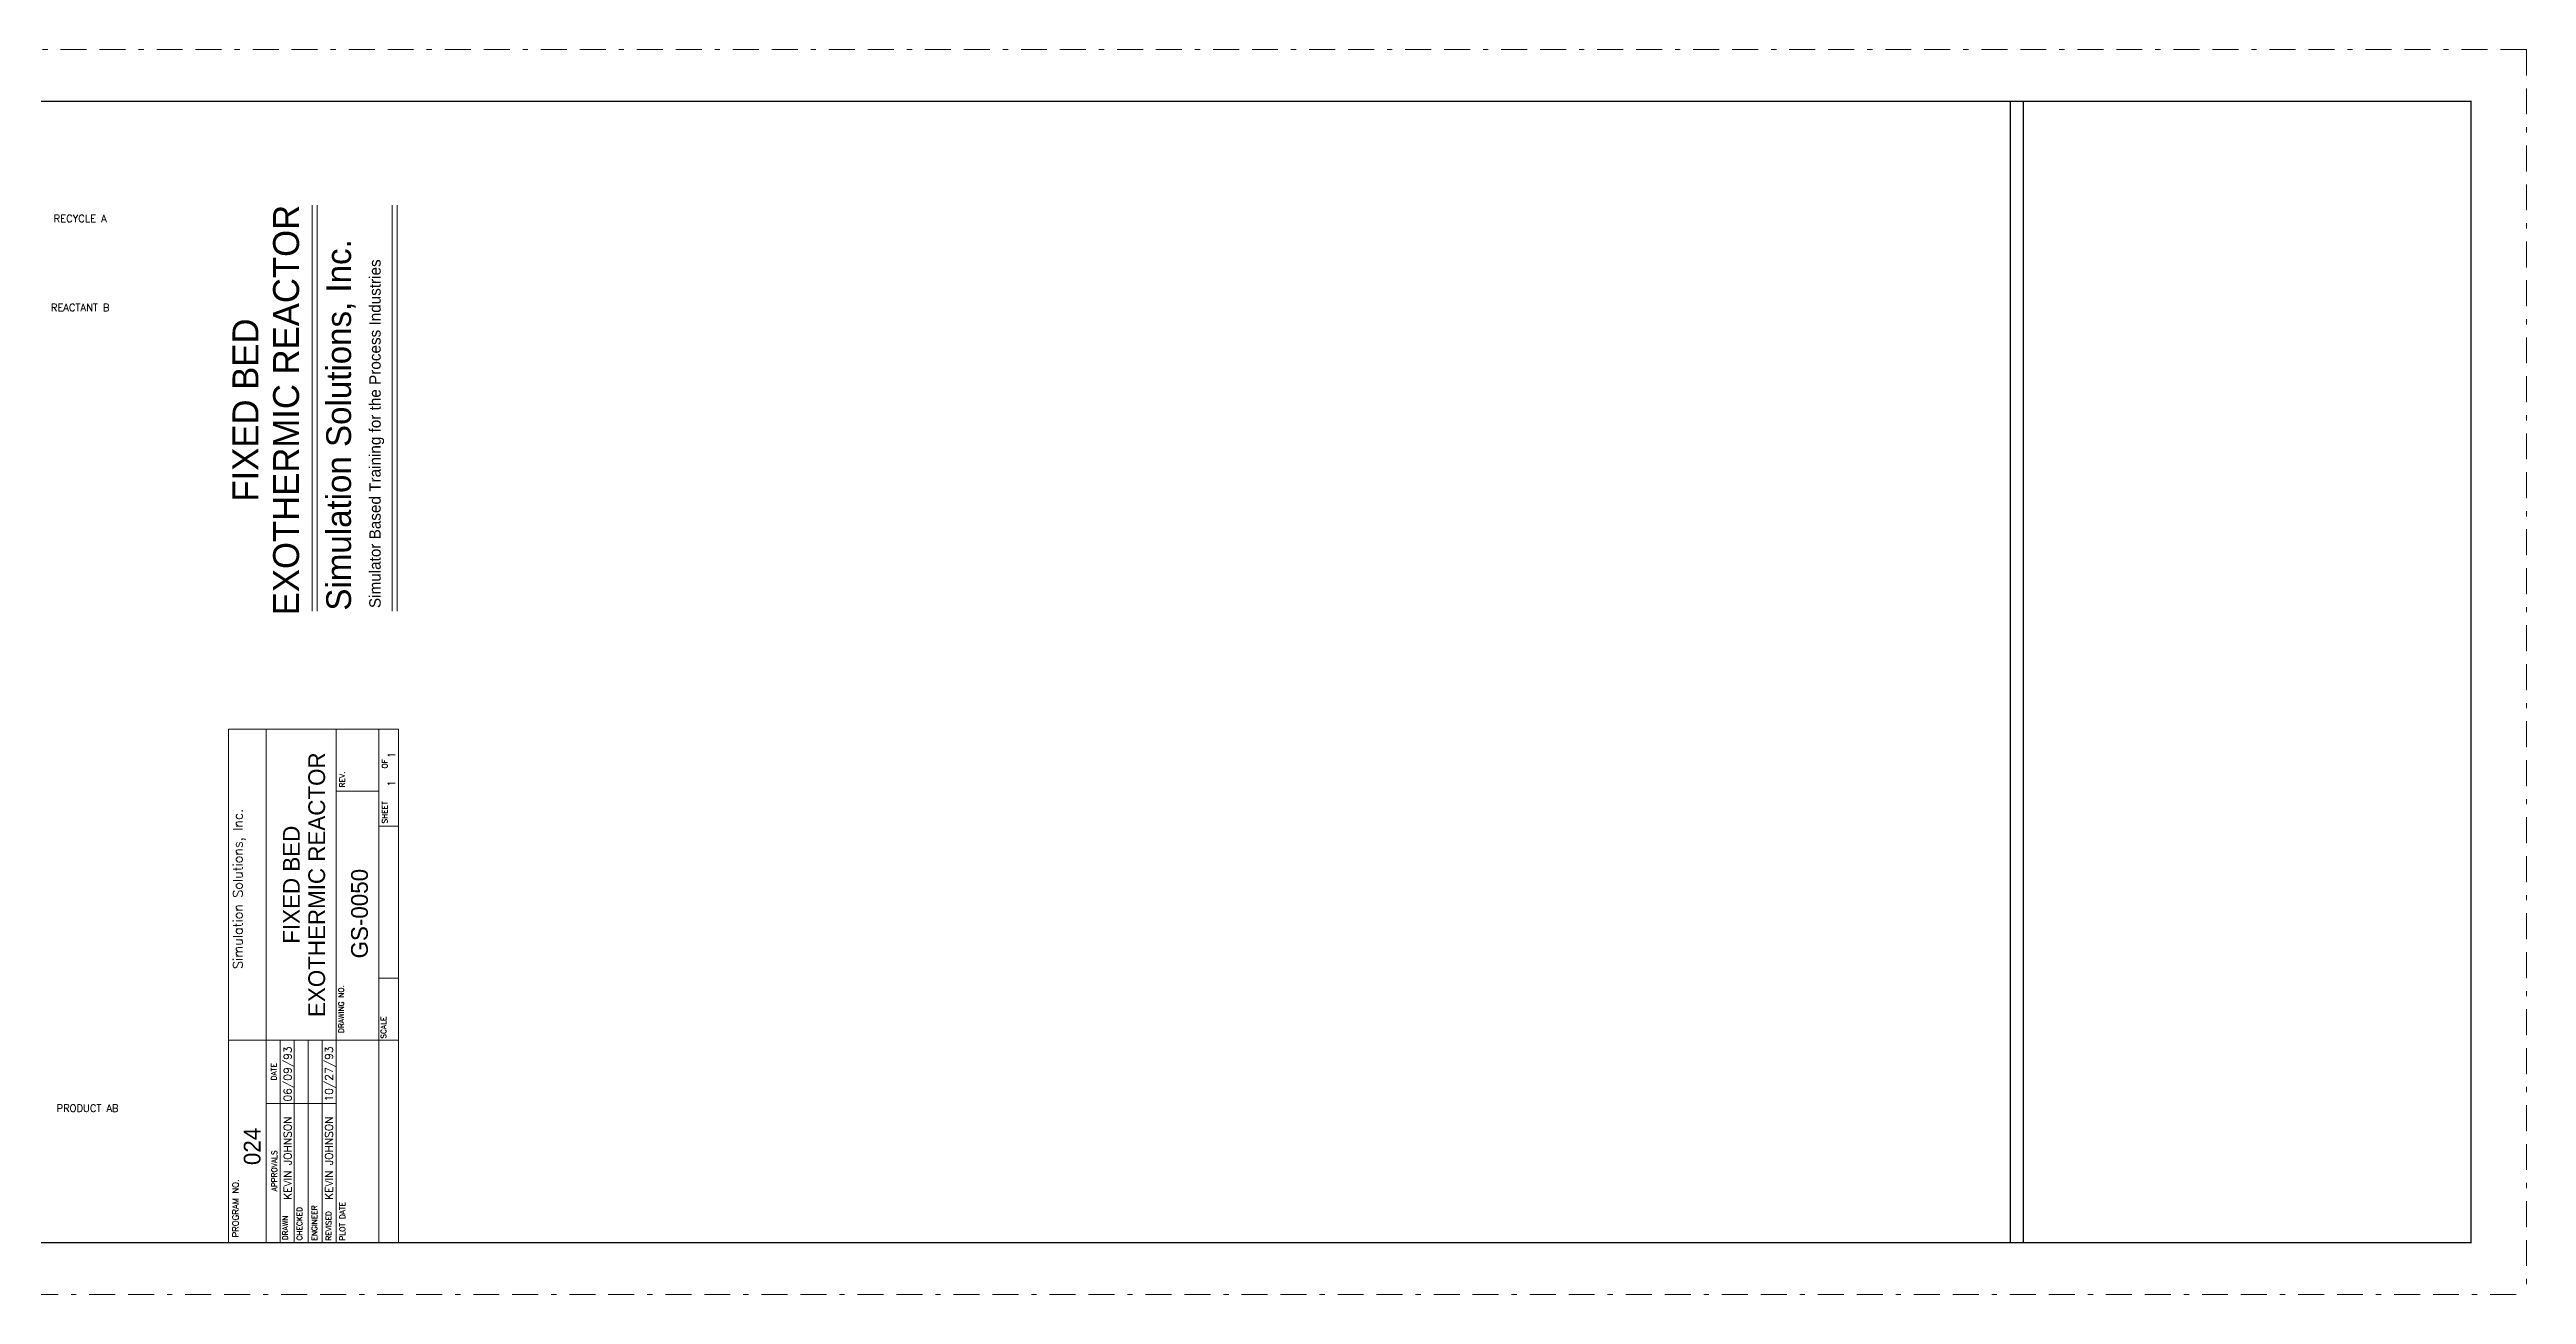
# Model space of a CAD drawing. Extents: x -1 to 107, y -1 to 23.
# Drawn here: x 59.25 to 106.97, y -1.03 to 22.97 of the extents above; entities that cross this region are included whole.
import ezdxf
from ezdxf.enums import TextEntityAlignment as Align

# ---------------------------------------------------------------- set-up
doc = ezdxf.new("R2010")
doc.units = 0
doc.header["$MEASUREMENT"] = 0
doc.linetypes.add('BORDER', pattern=[1.75, 0.5, -0.25, 0.5, -0.25, 0, -0.25])
doc.linetypes.add('DOT', pattern=[0.25, 0, -0.25])
doc.layers.get('0').update_dxf_attribs({"lineweight": 0})
for name, color, linetype, lineweight, true_color in [('BORDER', 5, 'BORDER', 0, 0x0000ff), ('OUTLINE', 5, 'DOT', 0, 0x0000ff), ('TEXT', 3, 'Continuous', 0, 0x00ff00), ('TITLE', 6, 'Continuous', 0, 0xff00ff)]:
    doc.layers.add(name, color=color, linetype=linetype, lineweight=lineweight, true_color=true_color)
doc.layers.add('GS-SSSS', color=7, linetype='Continuous', lineweight=0)
doc.styles.add('HL-LD', font='HL-LD.SHX')
doc.styles.add('HM-LD', font='HM-LD.SHX')
doc.styles.add('ROMANS', font='ROMANS.SHX')

msp = doc.modelspace()

# ---------------------------------------------------------------- linework, layer by layer
for p, q in [((65.975, 9.87), (62.705, 9.87)), ((62.705, -0.03), (62.705, 9.87)), ((63.425, -0.03), (63.425, 9.87)), ((64.775, -0.03), (64.775, 9.87)), ((65.6, -0.03), (65.6, 9.87)), ((65.975, -0.03), (65.975, 9.87)), ((65.6, 8.67), (64.775, 8.67)), ((65.975, 7.995), (65.6, 7.995)), ((65.975, 5.07), (65.6, 5.07)), ((65.975, 3.87), (62.705, 3.87)), ((63.695, -0.03), (63.695, 3.87)), ((63.965, -0.03), (63.965, 3.87)), ((64.235, -0.03), (64.235, 3.87)), ((64.505, -0.03), (64.505, 3.87)), ((64.775, 2.652), (63.425, 2.652)), ((65.975, -0.03), (62.705, -0.03))]:
    msp.add_line(p, q)
at = {"layer": 'BORDER'}
for p, q in [((106.969, 22.97), (-1.031, 22.97)), ((106.969, 22.97), (106.969, -1.03)), ((-1.031, -1.03), (106.969, -1.03))]:
    msp.add_line(p, q, dxfattribs=at)
at = {"layer": 'OUTLINE', "lineweight": 60, "const_width": 0.025}
msp.add_lwpolyline([(105.899, -0.03), (105.899, 21.97), (-0.101, 21.97), (-0.101, -0.03)], close=True, dxfattribs=at)
for points in [[(97.024, 21.97), (97.024, -0.03)], [(97.274, 21.97), (97.274, -0.03)]]:
    msp.add_lwpolyline(points, dxfattribs=at)
at = {"layer": 'TEXT', "color": 9, "true_color": 0xc0c0c0}
for p, q in [((64.316, 12.145), (64.316, 19.971)), ((64.409, 12.145), (64.409, 19.971)), ((65.857, 12.145), (65.857, 19.971)), ((65.95, 12.145), (65.95, 19.971))]:
    msp.add_line(p, q, dxfattribs=at)

# ---------------------------------------------------------------- texts
at = {"layer": 'GS-SSSS', "color": 3, "linetype": 'Continuous', "true_color": 0x00ff00, "style": 'HL-LD'}
msp.add_text('GS-0050', height=0.3224, rotation=90, dxfattribs=at).set_placement((65.387, 6.311), align=Align.CENTER)
at = {"layer": 'TEXT', "linetype": 'Continuous', "style": 'ROMANS'}
for s, p in [('RECYCLE A', (59.845, 19.641)), ('REACTANT B', (59.845, 17.925))]:
    msp.add_text(s, height=0.14, dxfattribs=at).set_placement(p, align=Align.CENTER)
at = {"layer": 'TEXT', "linetype": 'Continuous'}
for s, height, style, p in [('EXOTHERMIC REACTOR', 0.49996, 'HL-LD', (64.061, 16.019)), ('FIXED BED', 0.5, 'HL-LD', (63.278, 16.019)), ('EXOTHERMIC REACTOR', 0.32238, 'HL-LD', (64.562, 6.869)), ('OF', 0.105, 'ROMANS', (65.765, 9.199)), ('Simulation Solutions, Inc.', 0.18, 'ROMANS', (62.973, 6.788)), ('FIXED BED', 0.3224, 'HL-LD', (64.074, 6.869)), ('DATE', 0.105, 'ROMANS', (63.629, 3.263)), ('024', 0.3224, 'HL-LD', (63.319, 1.824)), ('APPROVALS', 0.105, 'ROMANS', (63.637, 1.353))]:
    msp.add_text(s, height=height, rotation=90, dxfattribs=dict(at, style=style)).set_placement(p, align=Align.CENTER)
at = {"layer": 'TEXT', "color": 17, "linetype": 'Continuous', "true_color": 0x7f3f3f}
for s, height, style, p in [('Simulation Solutions, Inc.', 0.47679, 'HM-LD', (65.062, 12.153)), ('Simulator Based Training for the Process Industries', 0.22006, 'HL-LD', (65.634, 12.202))]:
    msp.add_text(s, height=height, rotation=90, dxfattribs=dict(at, style=style)).set_placement(p)
at = {"layer": 'TEXT', "linetype": 'Continuous', "style": 'ROMANS'}
for s, height, p in [('REV.', 0.105, (64.944, 8.745)), ('SHEET', 0.105, (65.765, 8.048)), ('DRAWING NO.', 0.105, (64.925, 4.011)), ('SCALE', 0.105, (65.74, 3.901)), ('06/09/93', 0.15, (63.918, 2.693)), ('10/27/93', 0.15, (64.712, 2.693)), ('KEVIN JOHNSON', 0.15, (63.918, 0.794)), ('KEVIN JOHNSON', 0.15, (64.712, 0.794)), ('PROGRAM NO.', 0.12, (62.898, 0.069)), ('CHECKED', 0.105, (64.122, 0.008)), ('ENGINEER', 0.105, (64.41, 0.008)), ('REVISED', 0.105, (64.682, 0.008)), ('PLOT DATE', 0.105, (64.948, 0.008)), ('DRAWN', 0.105, (63.846, 0.015))]:
    msp.add_text(s, height=height, rotation=90, dxfattribs=at).set_placement(p)
msp.add_text('PRODUCT AB', height=0.14, dxfattribs=at).set_placement((59.39, 2.491))
at = {"layer": 'TITLE', "color": 3, "linetype": 'Continuous', "true_color": 0x00ff00, "style": 'ROMANS'}
msp.add_text('1    1', height=0.14, rotation=90, dxfattribs=at).set_placement((65.91, 8.762))

doc.saveas('drawing.dxf')
